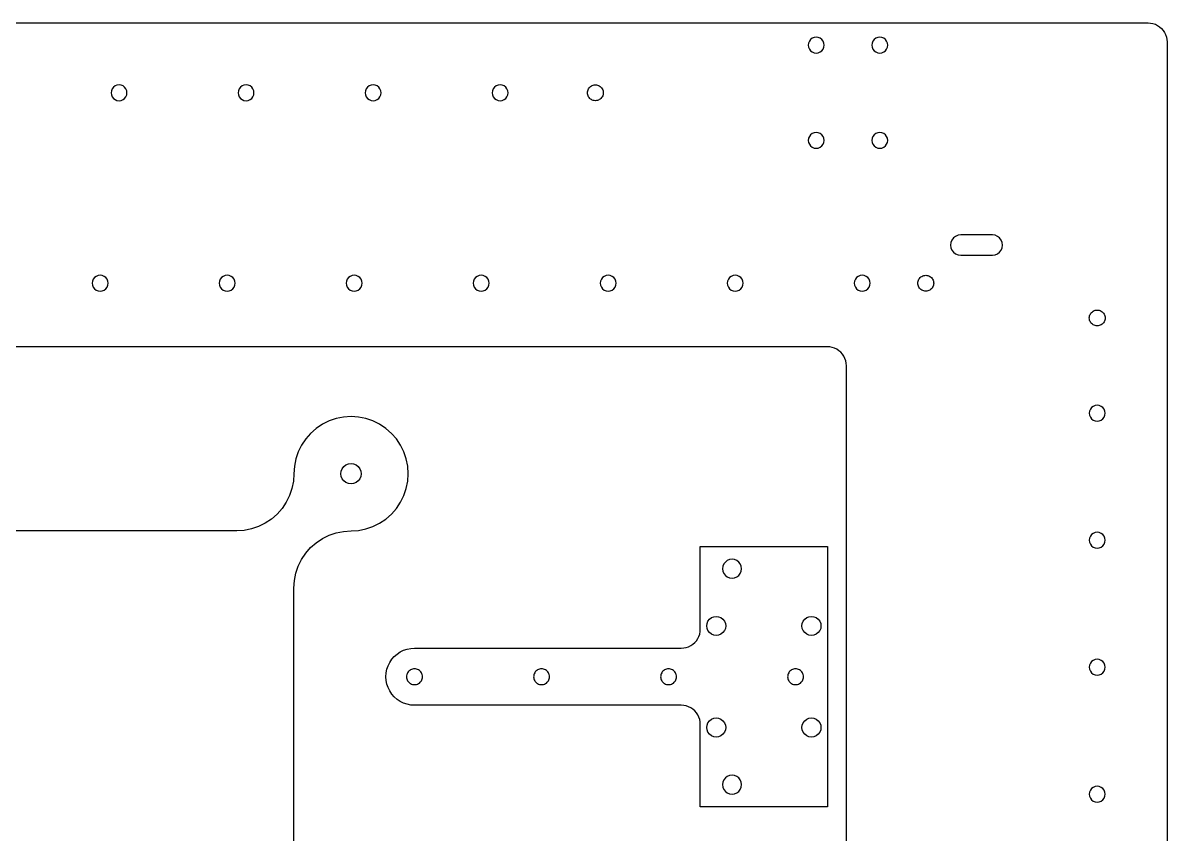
# Model space of a CAD drawing. Extents: x 3 to 841, y 4 to 316.
# Drawn here: x 660.8 to 841, y 188.3 to 316 of the extents above; entities that cross this region are included whole.
import ezdxf

# ---------------------------------------------------------------- set-up
doc = ezdxf.new("R2010")
doc.units = 0
doc.layers.add('Couche_1', color=7, linetype='CONTINUOUS')

msp = doc.modelspace()

# ---------------------------------------------------------------- linework, layer by layer
at = {"layer": 'Couche_1', "color": 1}
for p, q in [((482.99969, 315.999839), (838, 315.999839)), ((838, 315.999839), (838.39158, 315.974139)), ((838.39158, 315.974139), (838.77639, 315.897639)), ((838.77639, 315.897639), (839.14786, 315.771669)), ((839.14786, 315.771669), (839.49995, 315.598169)), ((839.49995, 315.598169), (839.82633, 315.380139)), ((839.82633, 315.380139), (840.12119, 315.121199)), ((785.12489, 313.582359), (784.86599, 313.383789)), ((785.4262, 313.707289), (785.12489, 313.582359)), ((785.7497, 313.749889), (785.4262, 313.707289)), ((786.07358, 313.707289), (785.7497, 313.749889)), ((786.37481, 313.582359), (786.07358, 313.707289)), ((786.63375, 313.383789), (786.37481, 313.582359)), ((795.12479, 313.582359), (794.86581, 313.383789)), ((795.42637, 313.707289), (795.12479, 313.582359)), ((795.74986, 313.749889), (795.42637, 313.707289)), ((796.07336, 313.707289), (795.74986, 313.749889)), ((796.37498, 313.582359), (796.07336, 313.707289)), ((796.63357, 313.383789), (796.37498, 313.582359)), ((840.12119, 315.121199), (840.37978, 314.826299)), ((840.37978, 314.826299), (840.59781, 314.499959)), ((840.59781, 314.499959), (840.77136, 314.148259)), ((840.77136, 314.148259), (840.89767, 313.776399)), ((840.89767, 313.776399), (840.97427, 313.391499)), ((784.54249, 312.823579), (784.49979, 312.500079)), ((784.49979, 312.500079), (784.54249, 312.176589)), ((784.66734, 313.125189), (784.54249, 312.823579)), ((784.54249, 312.176589), (784.66734, 311.874929)), ((784.86599, 313.383789), (784.66734, 313.125189)), ((784.66734, 311.874929), (784.86599, 311.615979)), ((786.83236, 313.125189), (786.63375, 313.383789)), ((786.63375, 311.615979), (786.83236, 311.874929)), ((786.95725, 312.823579), (786.83236, 313.125189)), ((786.83236, 311.874929), (786.95725, 312.176589)), ((786.99995, 312.500079), (786.95725, 312.823579)), ((786.95725, 312.176589), (786.99995, 312.500079)), ((794.54231, 312.823579), (794.50001, 312.500079)), ((794.50001, 312.500079), (794.54231, 312.176589)), ((794.66724, 313.125189), (794.54231, 312.823579)), ((794.54231, 312.176589), (794.66724, 311.874929)), ((794.86581, 313.383789), (794.66724, 313.125189)), ((794.66724, 311.874929), (794.86581, 311.615979)), ((796.83257, 313.125189), (796.63357, 313.383789)), ((796.63357, 311.615979), (796.83257, 311.874929)), ((796.95707, 312.823579), (796.83257, 313.125189)), ((796.83257, 311.874929), (796.95707, 312.176589)), ((796.99977, 312.500079), (796.95707, 312.823579)), ((796.95707, 312.176589), (796.99977, 312.500079)), ((840.97427, 313.391499), (840.99997, 312.999969)), ((840.99997, 312.999969), (840.99997, 7.0002)), ((784.86599, 311.615979), (785.12489, 311.417329)), ((785.12489, 311.417329), (785.4262, 311.292489)), ((785.4262, 311.292489), (785.7497, 311.250189)), ((785.7497, 311.250189), (786.07358, 311.292489)), ((786.07358, 311.292489), (786.37481, 311.417329)), ((786.37481, 311.417329), (786.63375, 311.615979)), ((794.86581, 311.615979), (795.12479, 311.417329)), ((795.12479, 311.417329), (795.42637, 311.292489)), ((795.42637, 311.292489), (795.74986, 311.250189)), ((795.74986, 311.250189), (796.07336, 311.292489)), ((796.07336, 311.292489), (796.37498, 311.417329)), ((796.37498, 311.417329), (796.63357, 311.615979)), ((674.76405, 305.323468), (674.72135, 304.999978)), ((674.72135, 304.999978), (674.76405, 304.676488)), ((674.88892, 305.625128), (674.76405, 305.323468)), ((674.76405, 304.676488), (674.88892, 304.374818)), ((675.08755, 305.883688), (674.88892, 305.625128)), ((675.34647, 306.082689), (675.08755, 305.883688)), ((675.64809, 306.207569), (675.34647, 306.082689)), ((675.97162, 306.249869), (675.64809, 306.207569)), ((676.29507, 306.207569), (675.97162, 306.249869)), ((676.59637, 306.082689), (676.29507, 306.207569)), ((676.85533, 305.883688), (676.59637, 306.082689)), ((677.05394, 305.625128), (676.85533, 305.883688)), ((677.17878, 305.323468), (677.05394, 305.625128)), ((677.05394, 304.374818), (677.17878, 304.676488)), ((677.22148, 304.999978), (677.17878, 305.323468)), ((677.17878, 304.676488), (677.22148, 304.999978)), ((694.76408, 305.323468), (694.72138, 304.999978)), ((694.72138, 304.999978), (694.76408, 304.676488)), ((694.88897, 305.625128), (694.76408, 305.323468)), ((694.76408, 304.676488), (694.88897, 304.374818)), ((695.08758, 305.883688), (694.88897, 305.625128)), ((695.34654, 306.082689), (695.08758, 305.883688)), ((695.64779, 306.207569), (695.34654, 306.082689)), ((695.97165, 306.249869), (695.64779, 306.207569)), ((696.2951, 306.207569), (695.97165, 306.249869)), ((696.5964, 306.082689), (696.2951, 306.207569)), ((696.85536, 305.883688), (696.5964, 306.082689)), ((697.05397, 305.625128), (696.85536, 305.883688)), ((697.17881, 305.323468), (697.05397, 305.625128)), ((697.05397, 304.374818), (697.17881, 304.676488)), ((697.22151, 304.999978), (697.17881, 305.323468)), ((697.17881, 304.676488), (697.22151, 304.999978)), ((714.76409, 305.323468), (714.72139, 304.999978)), ((714.72139, 304.999978), (714.76409, 304.676488)), ((714.88899, 305.625128), (714.76409, 305.323468)), ((714.76409, 304.676488), (714.88899, 304.374818)), ((715.08763, 305.883688), (714.88899, 305.625128)), ((715.34655, 306.082689), (715.08763, 305.883688)), ((715.6478, 306.207569), (715.34655, 306.082689)), ((715.97134, 306.249869), (715.6478, 306.207569)), ((716.29517, 306.207569), (715.97134, 306.249869)), ((716.59643, 306.082689), (716.29517, 306.207569)), ((716.85537, 305.883688), (716.59643, 306.082689)), ((717.05398, 305.625128), (716.85537, 305.883688)), ((717.17886, 305.323468), (717.05398, 305.625128)), ((717.05398, 304.374818), (717.17886, 304.676488)), ((717.22156, 304.999978), (717.17886, 305.323468)), ((717.17886, 304.676488), (717.22156, 304.999978)), ((734.76412, 305.323468), (734.72142, 304.999978)), ((734.72142, 304.999978), (734.76412, 304.676488)), ((734.88904, 305.625128), (734.76412, 305.323468)), ((734.76412, 304.676488), (734.88904, 304.374818)), ((735.08765, 305.883688), (734.88904, 305.625128)), ((735.34657, 306.082689), (735.08765, 305.883688)), ((735.64783, 306.207569), (735.34657, 306.082689)), ((735.97136, 306.249869), (735.64783, 306.207569)), ((736.29482, 306.207569), (735.97136, 306.249869)), ((736.59643, 306.082689), (736.29482, 306.207569)), ((736.8554, 305.883688), (736.59643, 306.082689)), ((737.05401, 305.625128), (736.8554, 305.883688)), ((737.17889, 305.323468), (737.05401, 305.625128)), ((737.05401, 304.374818), (737.17889, 304.676488)), ((737.22159, 304.999978), (737.17889, 305.323468)), ((737.17889, 304.676488), (737.22159, 304.999978)), ((749.72161, 304.999978), (749.73221, 305.162978)), ((749.73221, 304.836638), (749.72161, 304.999978)), ((749.73221, 305.162978), (749.76431, 305.323468)), ((749.76431, 304.676488), (749.73221, 304.836638)), ((749.76431, 305.323468), (749.81651, 305.478368)), ((749.81651, 304.521588), (749.76431, 304.676488)), ((749.81651, 305.478368), (749.88881, 305.625128)), ((749.88881, 304.374818), (749.81651, 304.521588)), ((749.88881, 305.625128), (749.97981, 305.760918)), ((749.97981, 305.760918), (750.08775, 305.883688)), ((750.08775, 305.883688), (750.21048, 305.991648)), ((750.21048, 305.991648), (750.34633, 306.082648)), ((750.34633, 306.082648), (750.49309, 306.154948)), ((750.49309, 306.154948), (750.64797, 306.207548)), ((750.64797, 306.207548), (750.80844, 306.239248)), ((750.80844, 306.239248), (750.97146, 306.249848)), ((750.97146, 306.249848), (751.1348, 306.239248)), ((751.1348, 306.239248), (751.29495, 306.207548)), ((751.29495, 306.207548), (751.44981, 306.154948)), ((751.44981, 306.154948), (751.59657, 306.082648)), ((751.59657, 306.082648), (751.73242, 305.991648)), ((751.73242, 305.991648), (751.85554, 305.883688)), ((751.85554, 305.883688), (751.96311, 305.760918)), ((751.96311, 305.760918), (752.05411, 305.625128)), ((752.05411, 305.625128), (752.12641, 305.478368)), ((752.12641, 304.521588), (752.05411, 304.374818)), ((752.12641, 305.478368), (752.17891, 305.323468)), ((752.17891, 304.676488), (752.12641, 304.521588)), ((752.17891, 305.323468), (752.21071, 305.162978)), ((752.21071, 304.836638), (752.17891, 304.676488)), ((752.21071, 305.162978), (752.22131, 304.999978)), ((752.22131, 304.999978), (752.21071, 304.836638)), ((674.88892, 304.374818), (675.08755, 304.115968)), ((675.08755, 304.115968), (675.34647, 303.917318)), ((675.34647, 303.917318), (675.64809, 303.792428)), ((675.64809, 303.792428), (675.97162, 303.750128)), ((675.97162, 303.750128), (676.29507, 303.792428)), ((676.29507, 303.792428), (676.59637, 303.917318)), ((676.59637, 303.917318), (676.85533, 304.115968)), ((676.85533, 304.115968), (677.05394, 304.374818)), ((694.88897, 304.374818), (695.08758, 304.115968)), ((695.08758, 304.115968), (695.34654, 303.917318)), ((695.34654, 303.917318), (695.64779, 303.792428)), ((695.64779, 303.792428), (695.97165, 303.750128)), ((695.97165, 303.750128), (696.2951, 303.792428)), ((696.2951, 303.792428), (696.5964, 303.917318)), ((696.5964, 303.917318), (696.85536, 304.115968)), ((696.85536, 304.115968), (697.05397, 304.374818)), ((714.88899, 304.374818), (715.08763, 304.115968)), ((715.08763, 304.115968), (715.34655, 303.917318)), ((715.34655, 303.917318), (715.6478, 303.792428)), ((715.6478, 303.792428), (715.97134, 303.750128)), ((715.97134, 303.750128), (716.29517, 303.792428)), ((716.29517, 303.792428), (716.59643, 303.917318)), ((716.59643, 303.917318), (716.85537, 304.115968)), ((716.85537, 304.115968), (717.05398, 304.374818)), ((734.88904, 304.374818), (735.08765, 304.115968)), ((735.08765, 304.115968), (735.34657, 303.917318)), ((735.34657, 303.917318), (735.64783, 303.792428)), ((735.64783, 303.792428), (735.97136, 303.750128)), ((735.97136, 303.750128), (736.29482, 303.792428)), ((736.29482, 303.792428), (736.59643, 303.917318)), ((736.59643, 303.917318), (736.8554, 304.115968)), ((736.8554, 304.115968), (737.05401, 304.374818)), ((749.97981, 304.239088), (749.88881, 304.374818)), ((750.08775, 304.115968), (749.97981, 304.239088)), ((750.21048, 304.008348), (750.08775, 304.115968)), ((750.34633, 303.917348), (750.21048, 304.008348)), ((750.49309, 303.845048), (750.34633, 303.917348)), ((750.64797, 303.792448), (750.49309, 303.845048)), ((750.80844, 303.760748), (750.64797, 303.792448)), ((750.97146, 303.750148), (750.80844, 303.760748)), ((751.1348, 303.760748), (750.97146, 303.750148)), ((751.29495, 303.792448), (751.1348, 303.760748)), ((751.44981, 303.845048), (751.29495, 303.792448)), ((751.59657, 303.917348), (751.44981, 303.845048)), ((751.73242, 304.008348), (751.59657, 303.917348)), ((751.85554, 304.115968), (751.73242, 304.008348)), ((751.96311, 304.239088), (751.85554, 304.115968)), ((752.05411, 304.374818), (751.96311, 304.239088)), ((784.54249, 297.823418), (784.49979, 297.499918)), ((784.49979, 297.499918), (784.54249, 297.176428)), ((784.66734, 298.125028), (784.54249, 297.823418)), ((784.86599, 298.384018), (784.66734, 298.125028)), ((785.12489, 298.582628), (784.86599, 298.384018)), ((785.4262, 298.707508), (785.12489, 298.582628)), ((785.7497, 298.749808), (785.4262, 298.707508)), ((786.07358, 298.707508), (785.7497, 298.749808)), ((786.37481, 298.582628), (786.07358, 298.707508)), ((786.63375, 298.384018), (786.37481, 298.582628)), ((786.83236, 298.125028), (786.63375, 298.384018)), ((786.95725, 297.823418), (786.83236, 298.125028)), ((786.99995, 297.499918), (786.95725, 297.823418)), ((786.95725, 297.176428), (786.99995, 297.499918)), ((794.54231, 297.823418), (794.50001, 297.499918)), ((794.50001, 297.499918), (794.54231, 297.176428)), ((794.66724, 298.125028), (794.54231, 297.823418)), ((794.86581, 298.384018), (794.66724, 298.125028)), ((795.12479, 298.582628), (794.86581, 298.384018)), ((795.42637, 298.707508), (795.12479, 298.582628)), ((795.74986, 298.749808), (795.42637, 298.707508)), ((796.07336, 298.707508), (795.74986, 298.749808)), ((796.37498, 298.582628), (796.07336, 298.707508)), ((796.63357, 298.384018), (796.37498, 298.582628)), ((796.83257, 298.125028), (796.63357, 298.384018)), ((796.95746, 297.823418), (796.83257, 298.125028)), ((796.99976, 297.499918), (796.95746, 297.823418)), ((796.95746, 297.176428), (796.99976, 297.499918)), ((784.54249, 297.176428), (784.66734, 296.875198)), ((784.66734, 296.875198), (784.86599, 296.616208)), ((784.86599, 296.616208), (785.12489, 296.417598)), ((785.12489, 296.417598), (785.4262, 296.292718)), ((785.4262, 296.292718), (785.7497, 296.250118)), ((785.7497, 296.250118), (786.07358, 296.292718)), ((786.07358, 296.292718), (786.37481, 296.417598)), ((786.37481, 296.417598), (786.63375, 296.616208)), ((786.63375, 296.616208), (786.83236, 296.875198)), ((786.83236, 296.875198), (786.95725, 297.176428)), ((794.54231, 297.176428), (794.66724, 296.875198)), ((794.66724, 296.875198), (794.86581, 296.616208)), ((794.86581, 296.616208), (795.12479, 296.417598)), ((795.12479, 296.417598), (795.42637, 296.292718)), ((795.42637, 296.292718), (795.74986, 296.250118)), ((795.74986, 296.250118), (796.07336, 296.292718)), ((796.07336, 296.292718), (796.37498, 296.417598)), ((796.37498, 296.417598), (796.63357, 296.616208)), ((796.63357, 296.616208), (796.83257, 296.875198)), ((796.83257, 296.875198), (796.95746, 297.176428)), ((806.95443, 281.413948), (806.89983, 281.000198)), ((807.11424, 281.799928), (806.95443, 281.413948)), ((807.36862, 282.131518), (807.11424, 281.799928)), ((807.69991, 282.385508), (807.36862, 282.131518)), ((808.0858, 282.545358), (807.69991, 282.385508)), ((808.49999, 282.599958), (808.0858, 282.545358)), ((813.49994, 282.599958), (808.49999, 282.599958)), ((813.91404, 282.545358), (813.49994, 282.599958)), ((814.30002, 282.385508), (813.91404, 282.545358)), ((814.63123, 282.131518), (814.30002, 282.385508)), ((814.8856, 281.799928), (814.63123, 282.131518)), ((815.04546, 281.413948), (814.8856, 281.799928)), ((815.09976, 281.000198), (815.04546, 281.413948)), ((806.89983, 281.000198), (806.95443, 280.585968)), ((806.95443, 280.585968), (807.11424, 280.200068)), ((807.11424, 280.200068), (807.36862, 279.868778)), ((807.36862, 279.868778), (807.69991, 279.614448)), ((807.69991, 279.614448), (808.0858, 279.454678)), ((808.0858, 279.454678), (808.49999, 279.399978)), ((808.49999, 279.399978), (813.49994, 279.399978)), ((813.49994, 279.399978), (813.91404, 279.454678)), ((813.91404, 279.454678), (814.30002, 279.614448)), ((814.30002, 279.614448), (814.63123, 279.868778)), ((814.63123, 279.868778), (814.8856, 280.200068)), ((814.8856, 280.200068), (815.04546, 280.585968)), ((815.04546, 280.585968), (815.09976, 281.000198)), ((672.114, 275.883838), (671.91541, 275.624898)), ((672.37292, 276.082448), (672.114, 275.883838)), ((672.67417, 276.207338), (672.37292, 276.082448)), ((672.99771, 276.250038), (672.67417, 276.207338)), ((673.32155, 276.207338), (672.99771, 276.250038)), ((673.6228, 276.082448), (673.32155, 276.207338)), ((673.88176, 275.883838), (673.6228, 276.082448)), ((674.08035, 275.624898), (673.88176, 275.883838)), ((692.11403, 275.883838), (691.91542, 275.624898)), ((692.37295, 276.082448), (692.11403, 275.883838)), ((692.6742, 276.207338), (692.37295, 276.082448)), ((692.99774, 276.250038), (692.6742, 276.207338)), ((693.32119, 276.207338), (692.99774, 276.250038)), ((693.62281, 276.082448), (693.32119, 276.207338)), ((693.88177, 275.883838), (693.62281, 276.082448)), ((694.08038, 275.624898), (693.88177, 275.883838)), ((712.11406, 275.883838), (711.91545, 275.624898)), ((712.373, 276.082448), (712.11406, 275.883838)), ((712.67425, 276.207338), (712.373, 276.082448)), ((712.99774, 276.250038), (712.67425, 276.207338)), ((713.32124, 276.207338), (712.99774, 276.250038)), ((713.62284, 276.082448), (713.32124, 276.207338)), ((713.8818, 275.883838), (713.62284, 276.082448)), ((714.08043, 275.624898), (713.8818, 275.883838)), ((732.11406, 275.883838), (731.91545, 275.624898)), ((732.37303, 276.082448), (732.11406, 275.883838)), ((732.67428, 276.207338), (732.37303, 276.082448)), ((732.99777, 276.250038), (732.67428, 276.207338)), ((733.32127, 276.207338), (732.99777, 276.250038)), ((733.62293, 276.082448), (733.32127, 276.207338)), ((733.88181, 275.883838), (733.62293, 276.082448)), ((734.08046, 275.624898), (733.88181, 275.883838)), ((752.11409, 275.883838), (751.91548, 275.624898)), ((752.37271, 276.082448), (752.11409, 275.883838)), ((752.67431, 276.207338), (752.37271, 276.082448)), ((752.9978, 276.250038), (752.67431, 276.207338)), ((753.3213, 276.207338), (752.9978, 276.250038)), ((753.62296, 276.082448), (753.3213, 276.207338)), ((753.88188, 275.883838), (753.62296, 276.082448)), ((754.08051, 275.624898), (753.88188, 275.883838)), ((772.1141, 275.883838), (771.91516, 275.624898)), ((772.37274, 276.082448), (772.1141, 275.883838)), ((772.67431, 276.207338), (772.37274, 276.082448)), ((772.99781, 276.250038), (772.67431, 276.207338)), ((773.3213, 276.207338), (772.99781, 276.250038)), ((773.62296, 276.082448), (773.3213, 276.207338)), ((773.88188, 275.883838), (773.62296, 276.082448)), ((774.08049, 275.624898), (773.88188, 275.883838)), ((792.11378, 275.883838), (791.91517, 275.624898)), ((792.37277, 276.082448), (792.11378, 275.883838)), ((792.67438, 276.207338), (792.37277, 276.082448)), ((792.99788, 276.250038), (792.67438, 276.207338)), ((793.32137, 276.207338), (792.99788, 276.250038)), ((793.62295, 276.082448), (793.32137, 276.207338)), ((793.88159, 275.883838), (793.62295, 276.082448)), ((794.0805, 275.624898), (793.88159, 275.883838)), ((801.91537, 275.624898), (802.00607, 275.761068)), ((802.00607, 275.761068), (802.11399, 275.883838)), ((802.11399, 275.883838), (802.23681, 275.991798)), ((802.23681, 275.991798), (802.37297, 276.082398)), ((802.37297, 276.082398), (802.5193, 276.154798)), ((802.5193, 276.154798), (802.6742, 276.207298)), ((802.6742, 276.207298), (802.8347, 276.239398)), ((802.8347, 276.239398), (802.9977, 276.249998)), ((802.9977, 276.249998), (803.16104, 276.239398)), ((803.16104, 276.239398), (803.32119, 276.207298)), ((803.32119, 276.207298), (803.47609, 276.154798)), ((803.47609, 276.154798), (803.62285, 276.082398)), ((803.62285, 276.082398), (803.75863, 275.991798)), ((803.75863, 275.991798), (803.88175, 275.883838)), ((803.88175, 275.883838), (803.98976, 275.761068)), ((803.98976, 275.761068), (804.08046, 275.624898)), ((671.79046, 275.323628), (671.74776, 275.000128)), ((671.74776, 275.000128), (671.79046, 274.676638)), ((671.91541, 275.624898), (671.79046, 275.323628)), ((671.79046, 274.676638), (671.91541, 274.375018)), ((671.91541, 274.375018), (672.114, 274.116028)), ((672.114, 274.116028), (672.37292, 273.917468)), ((672.37292, 273.917468), (672.67417, 273.792538)), ((673.32155, 273.792538), (673.6228, 273.917468)), ((673.6228, 273.917468), (673.88176, 274.116028)), ((673.88176, 274.116028), (674.08035, 274.375018)), ((674.20526, 275.323628), (674.08035, 275.624898)), ((674.08035, 274.375018), (674.20526, 274.676638)), ((674.24796, 275.000128), (674.20526, 275.323628)), ((674.20526, 274.676638), (674.24796, 275.000128)), ((691.79049, 275.323628), (691.74779, 275.000128)), ((691.74779, 275.000128), (691.79049, 274.676638)), ((691.91542, 275.624898), (691.79049, 275.323628)), ((691.79049, 274.676638), (691.91542, 274.375018)), ((691.91542, 274.375018), (692.11403, 274.116028)), ((692.11403, 274.116028), (692.37295, 273.917468)), ((692.37295, 273.917468), (692.6742, 273.792538)), ((693.32119, 273.792538), (693.62281, 273.917468)), ((693.62281, 273.917468), (693.88177, 274.116028)), ((693.88177, 274.116028), (694.08038, 274.375018)), ((694.20526, 275.323628), (694.08038, 275.624898)), ((694.08038, 274.375018), (694.20526, 274.676638)), ((694.24796, 275.000128), (694.20526, 275.323628)), ((694.20526, 274.676638), (694.24796, 275.000128)), ((711.79056, 275.323628), (711.74786, 275.000128)), ((711.74786, 275.000128), (711.79056, 274.676638)), ((711.91545, 275.624898), (711.79056, 275.323628)), ((711.79056, 274.676638), (711.91545, 274.375018)), ((711.91545, 274.375018), (712.11406, 274.116028)), ((712.11406, 274.116028), (712.373, 273.917468)), ((712.373, 273.917468), (712.67425, 273.792538)), ((713.32124, 273.792538), (713.62284, 273.917468)), ((713.62284, 273.917468), (713.8818, 274.116028)), ((713.8818, 274.116028), (714.08043, 274.375018)), ((714.20529, 275.323628), (714.08043, 275.624898)), ((714.08043, 274.375018), (714.20529, 274.676638)), ((714.24799, 275.000128), (714.20529, 275.323628)), ((714.20529, 274.676638), (714.24799, 275.000128)), ((731.79057, 275.323628), (731.74787, 275.000128)), ((731.74787, 275.000128), (731.79057, 274.676638)), ((731.91545, 275.624898), (731.79057, 275.323628)), ((731.79057, 274.676638), (731.91545, 274.375018)), ((731.91545, 274.375018), (732.11406, 274.116028)), ((732.11406, 274.116028), (732.37303, 273.917468)), ((732.37303, 273.917468), (732.67428, 273.792538)), ((733.32127, 273.792538), (733.62293, 273.917468)), ((733.62293, 273.917468), (733.88181, 274.116028)), ((733.88181, 274.116028), (734.08046, 274.375018)), ((734.20534, 275.323628), (734.08046, 275.624898)), ((734.08046, 274.375018), (734.20534, 274.676638)), ((734.24804, 275.000128), (734.20534, 275.323628)), ((734.20534, 274.676638), (734.24804, 275.000128)), ((751.7906, 275.323628), (751.7479, 275.000128)), ((751.7479, 275.000128), (751.7906, 274.676638)), ((751.91548, 275.624898), (751.7906, 275.323628)), ((751.7906, 274.676638), (751.91548, 274.375018)), ((751.91548, 274.375018), (752.11409, 274.116028)), ((752.11409, 274.116028), (752.37271, 273.917468)), ((752.37271, 273.917468), (752.67431, 273.792538)), ((753.3213, 273.792538), (753.62296, 273.917468)), ((753.62296, 273.917468), (753.88188, 274.116028)), ((753.88188, 274.116028), (754.08051, 274.375018)), ((754.20537, 275.323628), (754.08051, 275.624898)), ((754.08051, 274.375018), (754.20537, 274.676638)), ((754.24767, 275.000128), (754.20537, 275.323628)), ((754.20537, 274.676638), (754.24767, 275.000128)), ((771.79028, 275.323628), (771.74798, 275.000128)), ((771.74798, 275.000128), (771.79028, 274.676638)), ((771.91516, 275.624898), (771.79028, 275.323628)), ((771.79028, 274.676638), (771.91516, 274.375018)), ((771.91516, 274.375018), (772.1141, 274.116028)), ((772.1141, 274.116028), (772.37274, 273.917468)), ((772.37274, 273.917468), (772.67431, 273.792538)), ((773.3213, 273.792538), (773.62296, 273.917468)), ((773.62296, 273.917468), (773.88188, 274.116028)), ((773.88188, 274.116028), (774.08049, 274.375018)), ((774.20538, 275.323628), (774.08049, 275.624898)), ((774.08049, 274.375018), (774.20538, 274.676638)), ((774.24768, 275.000128), (774.20538, 275.323628)), ((774.20538, 274.676638), (774.24768, 275.000128)), ((791.79029, 275.323628), (791.74799, 275.000128)), ((791.74799, 275.000128), (791.79029, 274.676638)), ((791.91517, 275.624898), (791.79029, 275.323628)), ((791.79029, 274.676638), (791.91517, 274.375018)), ((791.91517, 274.375018), (792.11378, 274.116028)), ((792.11378, 274.116028), (792.37277, 273.917468)), ((792.37277, 273.917468), (792.67438, 273.792538)), ((793.32137, 273.792538), (793.62295, 273.917468)), ((793.62295, 273.917468), (793.88159, 274.116028)), ((793.88159, 274.116028), (794.0805, 274.375018)), ((794.20538, 275.323628), (794.0805, 275.624898)), ((794.0805, 274.375018), (794.20538, 274.676638)), ((794.24778, 275.000128), (794.20538, 275.323628)), ((794.20538, 274.676638), (794.24778, 275.000128)), ((801.74777, 275.000128), (801.75837, 275.163078)), ((801.75837, 274.836788), (801.74777, 275.000128)), ((801.75837, 275.163078), (801.79047, 275.323628)), ((801.79047, 274.676638), (801.75837, 274.836788)), ((801.79047, 275.323628), (801.84307, 275.478478)), ((801.84307, 274.521778), (801.79047, 274.676638)), ((801.84307, 275.478478), (801.91537, 275.624898)), ((801.91537, 274.375018), (801.84307, 274.521778)), ((802.00607, 274.239148), (801.91537, 274.375018)), ((802.11399, 274.116028), (802.00607, 274.239148)), ((802.23681, 274.008458), (802.11399, 274.116028)), ((802.37297, 273.917458), (802.23681, 274.008458)), ((802.5193, 273.845158), (802.37297, 273.917458)), ((803.62285, 273.917458), (803.47609, 273.845158)), ((803.75863, 274.008458), (803.62285, 273.917458)), ((803.88175, 274.116028), (803.75863, 274.008458)), ((803.98976, 274.239148), (803.88175, 274.116028)), ((804.08046, 274.375018), (803.98976, 274.239148)), ((804.08046, 275.624898), (804.15276, 275.478478)), ((804.15276, 274.521778), (804.08046, 274.375018)), ((804.15276, 275.478478), (804.20526, 275.323628)), ((804.20526, 274.676638), (804.15276, 274.521778)), ((804.20526, 275.323628), (804.23696, 275.163078)), ((804.23696, 274.836788), (804.20526, 274.676638)), ((804.23696, 275.163078), (804.24796, 275.000128)), ((804.24796, 275.000128), (804.23696, 274.836788)), ((672.67417, 273.792538), (672.99771, 273.749938)), ((672.99771, 273.749938), (673.32155, 273.792538)), ((692.6742, 273.792538), (692.99774, 273.749938)), ((692.99774, 273.749938), (693.32119, 273.792538)), ((712.67425, 273.792538), (712.99774, 273.749938)), ((712.99774, 273.749938), (713.32124, 273.792538)), ((732.67428, 273.792538), (732.99777, 273.749938)), ((732.99777, 273.749938), (733.32127, 273.792538)), ((752.67431, 273.792538), (752.9978, 273.749938)), ((752.9978, 273.749938), (753.3213, 273.792538)), ((772.67431, 273.792538), (772.99781, 273.749938)), ((772.99781, 273.749938), (773.3213, 273.792538)), ((792.67438, 273.792538), (792.99788, 273.749938)), ((792.99788, 273.749938), (793.32137, 273.792538)), ((802.6742, 273.792558), (802.5193, 273.845158)), ((802.8347, 273.760858), (802.6742, 273.792558)), ((802.9977, 273.749958), (802.8347, 273.760858)), ((803.16104, 273.760858), (802.9977, 273.749958)), ((803.32119, 273.792558), (803.16104, 273.760858)), ((803.47609, 273.845158), (803.32119, 273.792558)), ((828.91734, 270.153308), (829.00804, 270.289478)), ((829.00804, 270.289478), (829.11596, 270.412258)), ((829.11596, 270.412258), (829.23873, 270.520218)), ((829.23873, 270.520218), (829.37494, 270.610818)), ((829.37494, 270.610818), (829.52127, 270.683218)), ((829.52127, 270.683218), (829.67613, 270.735718)), ((829.67613, 270.735718), (829.83667, 270.767818)), ((829.83667, 270.767818), (829.99967, 270.778418)), ((829.99967, 270.778418), (830.16297, 270.767818)), ((830.16297, 270.767818), (830.32316, 270.735718)), ((830.32316, 270.735718), (830.47806, 270.683218)), ((830.47806, 270.683218), (830.62482, 270.610818)), ((830.62482, 270.610818), (830.7606, 270.520218)), ((830.7606, 270.520218), (830.88372, 270.412258)), ((830.88372, 270.412258), (830.99168, 270.289478)), ((830.99168, 270.289478), (831.08238, 270.153308)), ((828.74974, 269.528497), (828.76034, 269.691497)), ((828.76034, 269.365157), (828.74974, 269.528497)), ((828.76034, 269.691497), (828.79244, 269.851997)), ((828.79244, 269.204707), (828.76034, 269.365157)), ((828.79244, 269.851997), (828.84504, 270.006898)), ((828.84504, 269.050187), (828.79244, 269.204707)), ((828.84504, 270.006898), (828.91734, 270.153308)), ((828.91734, 268.903427), (828.84504, 269.050187)), ((829.00804, 268.767567), (828.91734, 268.903427)), ((829.11596, 268.644487), (829.00804, 268.767567)), ((829.23873, 268.536527), (829.11596, 268.644487)), ((829.37494, 268.445927), (829.23873, 268.536527)), ((830.7606, 268.536527), (830.62482, 268.445927)), ((830.88372, 268.644487), (830.7606, 268.536527)), ((830.99168, 268.767567), (830.88372, 268.644487)), ((831.08238, 268.903427), (830.99168, 268.767567)), ((831.08238, 270.153308), (831.15468, 270.006898)), ((831.15468, 269.050187), (831.08238, 268.903427)), ((831.15468, 270.006898), (831.20718, 269.851997)), ((831.20718, 269.204707), (831.15468, 269.050187)), ((831.20718, 269.851997), (831.23888, 269.691497)), ((831.23888, 269.365157), (831.20718, 269.204707)), ((831.23888, 269.691497), (831.24988, 269.528497)), ((831.24988, 269.528497), (831.23888, 269.365157)), ((829.52127, 268.373627), (829.37494, 268.445927)), ((829.67613, 268.321027), (829.52127, 268.373627)), ((829.83667, 268.289227), (829.67613, 268.321027)), ((829.99967, 268.278327), (829.83667, 268.289227)), ((830.16297, 268.289227), (829.99967, 268.278327)), ((830.32316, 268.321027), (830.16297, 268.289227)), ((830.47806, 268.373627), (830.32316, 268.321027)), ((830.62482, 268.445927), (830.47806, 268.373627)), ((787.49985, 265.000047), (546.4997, 265.000047)), ((787.89143, 264.974247), (787.49985, 265.000047)), ((788.27629, 264.897647), (787.89143, 264.974247)), ((788.6478, 264.771687), (788.27629, 264.897647)), ((788.9998, 264.598137), (788.6478, 264.771687)), ((789.32614, 264.380107), (788.9998, 264.598137)), ((789.62104, 264.121167), (789.32614, 264.380107)), ((789.88002, 263.826217), (789.62104, 264.121167)), ((790.09806, 263.499887), (789.88002, 263.826217)), ((790.2716, 263.148227), (790.09806, 263.499887)), ((790.39756, 262.776327), (790.2716, 263.148227)), ((790.47416, 262.391507), (790.39756, 262.776327)), ((790.49986, 261.999927), (790.47416, 262.391507)), ((790.49986, 58.00014), (790.49986, 261.999927)), ((828.79246, 254.85196), (828.74976, 254.52843)), ((828.74976, 254.52843), (828.79246, 254.20493)), ((828.91735, 255.15358), (828.79246, 254.85196)), ((828.79246, 254.20493), (828.91735, 253.90331)), ((829.11596, 255.41214), (828.91735, 255.15358)), ((829.37494, 255.6107), (829.11596, 255.41214)), ((829.67613, 255.73563), (829.37494, 255.6107)), ((829.99967, 255.77833), (829.67613, 255.73563)), ((830.32316, 255.73563), (829.99967, 255.77833)), ((830.62482, 255.6107), (830.32316, 255.73563)), ((830.88372, 255.41214), (830.62482, 255.6107)), ((831.08238, 255.15358), (830.88372, 255.41214)), ((831.20722, 254.85196), (831.08238, 255.15358)), ((831.08238, 253.90331), (831.20722, 254.20493)), ((831.24992, 254.52843), (831.20722, 254.85196)), ((831.20722, 254.20493), (831.24992, 254.52843)), ((707.99991, 252.79428), (707.02095, 252.14018)), ((709.05577, 253.31496), (707.99991, 252.79428)), ((710.17056, 253.69349), (709.05577, 253.31496)), ((711.32519, 253.92311), (710.17056, 253.69349)), ((712.49994, 254.00011), (711.32519, 253.92311)), ((713.67472, 253.92311), (712.49994, 254.00011)), ((714.82934, 253.69349), (713.67472, 253.92311)), ((715.94411, 253.31496), (714.82934, 253.69349)), ((716.99997, 252.79428), (715.94411, 253.31496)), ((717.97859, 252.14018), (716.99997, 252.79428)), ((828.91735, 253.90331), (829.11596, 253.64437)), ((829.11596, 253.64437), (829.37494, 253.44572)), ((829.37494, 253.44572), (829.67613, 253.32088)), ((829.67613, 253.32088), (829.99967, 253.27858)), ((829.99967, 253.27858), (830.32316, 253.32088)), ((830.32316, 253.32088), (830.62482, 253.44572)), ((830.62482, 253.44572), (830.88372, 253.64437)), ((830.88372, 253.64437), (831.08238, 253.90331)), ((705.3597, 250.47896), (704.70569, 249.50004)), ((706.13584, 251.36405), (705.3597, 250.47896)), ((707.02095, 252.14018), (706.13584, 251.36405)), ((718.8637, 251.36405), (717.97859, 252.14018)), ((719.64018, 250.47896), (718.8637, 251.36405)), ((720.29419, 249.50004), (719.64018, 250.47896)), ((704.70569, 249.50004), (704.18494, 248.44416)), ((720.81459, 248.44416), (720.29419, 249.50004)), ((703.80644, 247.32932), (703.57678, 246.1747)), ((704.18494, 248.44416), (703.80644, 247.32932)), ((721.1931, 247.32932), (720.81459, 248.44416)), ((721.42276, 246.1747), (721.1931, 247.32932)), ((703.57678, 246.1747), (703.49988, 245.00001)), ((710.89976, 244.99994), (710.95446, 245.41404)), ((710.95446, 245.41404), (711.11425, 245.80002)), ((711.11425, 245.80002), (711.36862, 246.13122)), ((711.36862, 246.13122), (711.69989, 246.3856)), ((711.69989, 246.3856), (712.08581, 246.54545)), ((712.08581, 246.54545), (712.49997, 246.60005)), ((712.49997, 246.60005), (712.91416, 246.54545)), ((712.91416, 246.54545), (713.29971, 246.3856)), ((713.29971, 246.3856), (713.63134, 246.13122)), ((713.63134, 246.13122), (713.88535, 245.80002)), ((713.88535, 245.80002), (714.04551, 245.41404)), ((714.04551, 245.41404), (714.09981, 244.99994)), ((721.49966, 245.00001), (721.42276, 246.1747)), ((703.42298, 243.82523), (703.19337, 242.67061)), ((703.49988, 245.00001), (703.42298, 243.82523)), ((710.95446, 244.58575), (710.89976, 244.99994)), ((711.11425, 244.20016), (710.95446, 244.58575)), ((711.36862, 243.86857), (711.11425, 244.20016)), ((711.69989, 243.61454), (711.36862, 243.86857)), ((712.08581, 243.45434), (711.69989, 243.61454)), ((712.49997, 243.40004), (712.08581, 243.45434)), ((712.91416, 243.45434), (712.49997, 243.40004)), ((713.29971, 243.61454), (712.91416, 243.45434)), ((713.63134, 243.86857), (713.29971, 243.61454)), ((713.88535, 244.20016), (713.63134, 243.86857)), ((714.04551, 244.58575), (713.88535, 244.20016)), ((714.09981, 244.99994), (714.04551, 244.58575)), ((721.1931, 242.67061), (721.42276, 243.82523)), ((721.42276, 243.82523), (721.49966, 245.00001)), ((702.81486, 241.55582), (702.29411, 240.49994)), ((703.19337, 242.67061), (702.81486, 241.55582)), ((720.29419, 240.49994), (720.81459, 241.55582)), ((720.81459, 241.55582), (721.1931, 242.67061)), ((702.29411, 240.49994), (701.64006, 239.52136)), ((719.64018, 239.52136), (720.29419, 240.49994)), ((699.97886, 237.85975), (698.99989, 237.20569)), ((700.86397, 238.63619), (699.97886, 237.85975)), ((701.64006, 239.52136), (700.86397, 238.63619)), ((716.99997, 237.20569), (717.97859, 237.85975)), ((717.97859, 237.85975), (718.8637, 238.63619)), ((718.8637, 238.63619), (719.64018, 239.52136)), ((695.67458, 236.07713), (694.49982, 236.00023)), ((696.82922, 236.30678), (695.67458, 236.07713)), ((697.94403, 236.68497), (696.82922, 236.30678)), ((698.99989, 237.20569), (697.94403, 236.68497)), ((712.49994, 236.00023), (713.67472, 236.07713)), ((713.67472, 236.07713), (714.82934, 236.30678)), ((714.82934, 236.30678), (715.94411, 236.68497)), ((715.94411, 236.68497), (716.99997, 237.20569)), ((694.49982, 236.00023), (552.49977, 236.00023)), ((707.02095, 234.14031), (707.99991, 234.7944)), ((707.99991, 234.7944), (709.05577, 235.31513)), ((709.05577, 235.31513), (710.17056, 235.69327)), ((710.17056, 235.69327), (711.32519, 235.92293)), ((711.32519, 235.92293), (712.49994, 236.00023)), ((828.79246, 234.85189), (828.74976, 234.5284)), ((828.74976, 234.5284), (828.79246, 234.2049)), ((828.91735, 235.15355), (828.79246, 234.85189)), ((829.11596, 235.41211), (828.91735, 235.15355)), ((829.37494, 235.61106), (829.11596, 235.41211)), ((829.67613, 235.73595), (829.37494, 235.61106)), ((829.99967, 235.77835), (829.67613, 235.73595)), ((830.32316, 235.73595), (829.99967, 235.77835)), ((830.62482, 235.61106), (830.32316, 235.73595)), ((830.88372, 235.41211), (830.62482, 235.61106)), ((831.08238, 235.15355), (830.88372, 235.41211)), ((831.20722, 234.85189), (831.08238, 235.15355)), ((831.24992, 234.5284), (831.20722, 234.85189)), ((831.20722, 234.2049), (831.24992, 234.5284)), ((704.70569, 231.50016), (705.3597, 232.47878)), ((705.3597, 232.47878), (706.13584, 233.36391)), ((706.13584, 233.36391), (707.02095, 234.14031)), ((767.49979, 220.54017), (767.49979, 233.54041)), ((767.49979, 233.54041), (787.49984, 233.54041)), ((787.49984, 233.54041), (787.49984, 192.54024)), ((828.79246, 234.2049), (828.91735, 233.90329)), ((828.91735, 233.90329), (829.11596, 233.6443)), ((829.11596, 233.6443), (829.37494, 233.44569)), ((829.37494, 233.44569), (829.67613, 233.32081)), ((829.67613, 233.32081), (829.99967, 233.27851)), ((829.99967, 233.27851), (830.32316, 233.32081)), ((830.32316, 233.32081), (830.62482, 233.44569)), ((830.62482, 233.44569), (830.88372, 233.6443)), ((830.88372, 233.6443), (831.08238, 233.90329)), ((831.08238, 233.90329), (831.20722, 234.2049)), ((704.18494, 230.44428), (704.70569, 231.50016)), ((771.20081, 230.79002), (771.05086, 230.42846)), ((771.43925, 231.10081), (771.20081, 230.79002)), ((771.74972, 231.33925), (771.43925, 231.10081)), ((772.11167, 231.4889), (771.74972, 231.33925)), ((772.4997, 231.5401), (772.11167, 231.4889)), ((772.88813, 231.4889), (772.4997, 231.5401)), ((773.24976, 231.33925), (772.88813, 231.4889)), ((773.56051, 231.10081), (773.24976, 231.33925)), ((773.79902, 230.79002), (773.56051, 231.10081)), ((773.94857, 230.42846), (773.79902, 230.79002)), ((703.57678, 228.17482), (703.80644, 229.32953)), ((703.80644, 229.32953), (704.18494, 230.44428)), ((771.05086, 230.42846), (770.99976, 230.03998)), ((770.99976, 230.03998), (771.05086, 229.65197)), ((771.05086, 229.65197), (771.20081, 229.29002)), ((771.20081, 229.29002), (771.43925, 228.97953)), ((771.43925, 228.97953), (771.74972, 228.74105)), ((773.24976, 228.74105), (773.56051, 228.97953)), ((773.56051, 228.97953), (773.79902, 229.29002)), ((773.79902, 229.29002), (773.94857, 229.65197)), ((773.99967, 230.03998), (773.94857, 230.42846)), ((773.94857, 229.65197), (773.99967, 230.03998)), ((703.49988, 227.00013), (703.57678, 228.17482)), ((771.74972, 228.74105), (772.11167, 228.59114)), ((772.11167, 228.59114), (772.4997, 228.54004)), ((772.4997, 228.54004), (772.88813, 228.59114)), ((772.88813, 228.59114), (773.24976, 228.74105)), ((703.49988, 92.99992), (703.49988, 227.00013)), ((768.55108, 221.42836), (768.70066, 221.79031)), ((768.70066, 221.79031), (768.93911, 222.10076)), ((768.93911, 222.10076), (769.24995, 222.3392)), ((769.24995, 222.3392), (769.61153, 222.48915)), ((769.61153, 222.48915), (769.99991, 222.54035)), ((769.99991, 222.54035), (770.38801, 222.48915)), ((770.38801, 222.48915), (770.74994, 222.3392)), ((770.74994, 222.3392), (771.06036, 222.10076)), ((771.06036, 222.10076), (771.29887, 221.79031)), ((771.29887, 221.79031), (771.44882, 221.42836)), ((783.55083, 221.42836), (783.70074, 221.79031)), ((783.70074, 221.79031), (783.93927, 222.10076)), ((783.93927, 222.10076), (784.24967, 222.3392)), ((784.24967, 222.3392), (784.61162, 222.48915)), ((784.61162, 222.48915), (784.99971, 222.54035)), ((784.99971, 222.54035), (785.38814, 222.48915)), ((785.38814, 222.48915), (785.74971, 222.3392)), ((785.74971, 222.3392), (786.0605, 222.10076)), ((786.0605, 222.10076), (786.29894, 221.79031)), ((786.29894, 221.79031), (786.44889, 221.42836)), ((767.39749, 219.76369), (767.47409, 220.14864)), ((767.47409, 220.14864), (767.49979, 220.54017)), ((768.49988, 221.04027), (768.55108, 221.42836)), ((768.55108, 220.65192), (768.49988, 221.04027)), ((768.70066, 220.29031), (768.55108, 220.65192)), ((768.93911, 219.97952), (768.70066, 220.29031)), ((769.24995, 219.74099), (768.93911, 219.97952)), ((771.06036, 219.97952), (770.74994, 219.74099)), ((771.29887, 220.29031), (771.06036, 219.97952)), ((771.44882, 220.65192), (771.29887, 220.29031)), ((771.44882, 221.42836), (771.49992, 221.04027)), ((771.49992, 221.04027), (771.44882, 220.65192)), ((783.50003, 221.04027), (783.55083, 221.42836)), ((783.55083, 220.65192), (783.50003, 221.04027)), ((783.70074, 220.29031), (783.55083, 220.65192)), ((783.93927, 219.97952), (783.70074, 220.29031)), ((784.24967, 219.74099), (783.93927, 219.97952)), ((786.0605, 219.97952), (785.74971, 219.74099)), ((786.29894, 220.29031), (786.0605, 219.97952)), ((786.44889, 220.65192), (786.29894, 220.29031)), ((786.44889, 221.42836), (786.49969, 221.04027)), ((786.49969, 221.04027), (786.44889, 220.65192)), ((765.99979, 217.94235), (766.32611, 218.16038)), ((766.32611, 218.16038), (766.62103, 218.41894)), ((766.62103, 218.41894), (766.88, 218.71384)), ((766.88, 218.71384), (767.09798, 219.04018)), ((767.09798, 219.04018), (767.27153, 219.39226)), ((767.27153, 219.39226), (767.39749, 219.76369)), ((769.61153, 219.59105), (769.24995, 219.74099)), ((769.99991, 219.54035), (769.61153, 219.59105)), ((770.38801, 219.59105), (769.99991, 219.54035)), ((770.74994, 219.74099), (770.38801, 219.59105)), ((784.61162, 219.59105), (784.24967, 219.74099)), ((784.99971, 219.54035), (784.61162, 219.59105)), ((785.38814, 219.59105), (784.99971, 219.54035)), ((785.74971, 219.74099), (785.38814, 219.59105)), ((718.92971, 215.77966), (719.31776, 216.22206)), ((719.31776, 216.22209), (719.76052, 216.61013)), ((719.76052, 216.61013), (720.24983, 216.93712)), ((720.24983, 216.93712), (720.77792, 217.19748)), ((720.77792, 217.19748), (721.33527, 217.38696)), ((721.33527, 217.38696), (721.91248, 217.5016)), ((721.91248, 217.5016), (722.49982, 217.5401)), ((722.49982, 217.5401), (764.49978, 217.5401)), ((764.49978, 217.5401), (764.89136, 217.5659)), ((764.89136, 217.5659), (765.27624, 217.6425)), ((765.27624, 217.6425), (765.64807, 217.76876)), ((765.64807, 217.76876), (765.99979, 217.94235)), ((718.15324, 214.20487), (718.34235, 214.76224)), ((718.34235, 214.76224), (718.60271, 215.28999)), ((718.60271, 215.28999), (718.92971, 215.77966)), ((828.79246, 214.85187), (828.74976, 214.52837)), ((828.74976, 214.52837), (828.79246, 214.20488)), ((828.91735, 215.15348), (828.79246, 214.85187)), ((829.11596, 215.41243), (828.91735, 215.15348)), ((829.37494, 215.61108), (829.11596, 215.41243)), ((829.67613, 215.73596), (829.37494, 215.61108)), ((829.99967, 215.77826), (829.67613, 215.73596)), ((830.32316, 215.73596), (829.99967, 215.77826)), ((830.62482, 215.61108), (830.32316, 215.73596)), ((830.88372, 215.41243), (830.62482, 215.61108)), ((831.08238, 215.15348), (830.88372, 215.41243)), ((831.20722, 214.85187), (831.08238, 215.15348)), ((831.24992, 214.52837), (831.20722, 214.85187)), ((831.20722, 214.20488), (831.24992, 214.52837)), ((717.99974, 213.04), (718.03824, 213.62738)), ((718.03824, 212.45256), (717.99974, 213.04)), ((718.03824, 213.62738), (718.15324, 214.20487)), ((721.26046, 213.20337), (721.24986, 213.04003)), ((721.24986, 213.04003), (721.26046, 212.87703)), ((721.29256, 213.36352), (721.26046, 213.20337)), ((721.26046, 212.87703), (721.29256, 212.71653)), ((721.34516, 213.51838), (721.29256, 213.36352)), ((721.29256, 212.71653), (721.34516, 212.56163)), ((721.41746, 213.66514), (721.34516, 213.51838)), ((721.50816, 213.80096), (721.41746, 213.66514)), ((721.6161, 213.92408), (721.50816, 213.80096)), ((721.73888, 214.03165), (721.6161, 213.92408)), ((721.8747, 214.12265), (721.73888, 214.03165)), ((722.02146, 214.19495), (721.8747, 214.12265)), ((722.17632, 214.24755), (722.02146, 214.19495)), ((722.33684, 214.27925), (722.17632, 214.24755)), ((722.49981, 214.29015), (722.33684, 214.27925)), ((722.66315, 214.27925), (722.49981, 214.29015)), ((722.82331, 214.24755), (722.66315, 214.27925)), ((722.97816, 214.19495), (722.82331, 214.24755)), ((723.12493, 214.12265), (722.97816, 214.19495)), ((723.26077, 214.03165), (723.12493, 214.12265)), ((723.38389, 213.92408), (723.26077, 214.03165)), ((723.49146, 213.80096), (723.38389, 213.92408)), ((723.58246, 213.66514), (723.49146, 213.80096)), ((723.65476, 213.51838), (723.58246, 213.66514)), ((723.70726, 213.36352), (723.65476, 213.51838)), ((723.65476, 212.56163), (723.70726, 212.71653)), ((723.73906, 213.20337), (723.70726, 213.36352)), ((723.70726, 212.71653), (723.73906, 212.87703)), ((723.74966, 213.04003), (723.73906, 213.20337)), ((723.73906, 212.87703), (723.74966, 213.04003)), ((741.26057, 213.20337), (741.24997, 213.04003)), ((741.24997, 213.04003), (741.26057, 212.87703)), ((741.29227, 213.36352), (741.26057, 213.20337)), ((741.26057, 212.87703), (741.29227, 212.71653)), ((741.34487, 213.51838), (741.29227, 213.36352)), ((741.29227, 212.71653), (741.34487, 212.56163)), ((741.41717, 213.66514), (741.34487, 213.51838)), ((741.50817, 213.80096), (741.41717, 213.66514)), ((741.61615, 213.92408), (741.50817, 213.80096)), ((741.73891, 214.03165), (741.61615, 213.92408)), ((741.87471, 214.12265), (741.73891, 214.03165)), ((742.02147, 214.19495), (741.87471, 214.12265)), ((742.17633, 214.24755), (742.02147, 214.19495)), ((742.33687, 214.27925), (742.17633, 214.24755)), ((742.49986, 214.29015), (742.33687, 214.27925)), ((742.66316, 214.27925), (742.49986, 214.29015)), ((742.82331, 214.24755), (742.66316, 214.27925)), ((742.9782, 214.19495), (742.82331, 214.24755)), ((743.12495, 214.12265), (742.9782, 214.19495)), ((743.2608, 214.03165), (743.12495, 214.12265)), ((743.38392, 213.92408), (743.2608, 214.03165)), ((743.49151, 213.80096), (743.38392, 213.92408)), ((743.58251, 213.66514), (743.49151, 213.80096)), ((743.65481, 213.51838), (743.58251, 213.66514)), ((743.70741, 213.36352), (743.65481, 213.51838)), ((743.65481, 212.56163), (743.70741, 212.71653)), ((743.73911, 213.20337), (743.70741, 213.36352)), ((743.70741, 212.71653), (743.73911, 212.87703)), ((743.74971, 213.04003), (743.73911, 213.20337)), ((743.73911, 212.87703), (743.74971, 213.04003)), ((761.26054, 213.20337), (761.24994, 213.04003)), ((761.24994, 213.04003), (761.26054, 212.87703)), ((761.29234, 213.36352), (761.26054, 213.20337)), ((761.26054, 212.87703), (761.29234, 212.71653)), ((761.34494, 213.51838), (761.29234, 213.36352)), ((761.29234, 212.71653), (761.34494, 212.56163)), ((761.41724, 213.66514), (761.34494, 213.51838)), ((761.50824, 213.80096), (761.41724, 213.66514)), ((761.61581, 213.92408), (761.50824, 213.80096)), ((761.73892, 214.03165), (761.61581, 213.92408)), ((761.87478, 214.12265), (761.73892, 214.03165)), ((762.02154, 214.19495), (761.87478, 214.12265)), ((762.1764, 214.24755), (762.02154, 214.19495)), ((762.33651, 214.27925), (762.1764, 214.24755)), ((762.49989, 214.29015), (762.33651, 214.27925)), ((762.66286, 214.27925), (762.49989, 214.29015)), ((762.82339, 214.24755), (762.66286, 214.27925)), ((762.97824, 214.19495), (762.82339, 214.24755)), ((763.125, 214.12265), (762.97824, 214.19495)), ((763.2608, 214.03165), (763.125, 214.12265)), ((763.3836, 213.92408), (763.2608, 214.03165)), ((763.49154, 213.80096), (763.3836, 213.92408)), ((763.58254, 213.66514), (763.49154, 213.80096)), ((763.65484, 213.51838), (763.58254, 213.66514)), ((763.70734, 213.36352), (763.65484, 213.51838)), ((763.65484, 212.56163), (763.70734, 212.71653)), ((763.73914, 213.20337), (763.70734, 213.36352)), ((763.70734, 212.71653), (763.73914, 212.87703)), ((763.74974, 213.04003), (763.73914, 213.20337)), ((763.73914, 212.87703), (763.74974, 213.04003)), ((781.26058, 213.20337), (781.25008, 213.04003)), ((781.25008, 213.04003), (781.26058, 212.87703)), ((781.29238, 213.36352), (781.26058, 213.20337)), ((781.26058, 212.87703), (781.29238, 212.71653)), ((781.34498, 213.51838), (781.29238, 213.36352)), ((781.29238, 212.71653), (781.34498, 212.56163)), ((781.41728, 213.66514), (781.34498, 213.51838)), ((781.50828, 213.80096), (781.41728, 213.66514)), ((781.6159, 213.92408), (781.50828, 213.80096)), ((781.73897, 214.03165), (781.6159, 213.92408)), ((781.87475, 214.12265), (781.73897, 214.03165)), ((782.02151, 214.19495), (781.87475, 214.12265)), ((782.17641, 214.24755), (782.02151, 214.19495)), ((782.33657, 214.27925), (782.17641, 214.24755)), ((782.4999, 214.29015), (782.33657, 214.27925)), ((782.6629, 214.27925), (782.4999, 214.29015)), ((782.82339, 214.24755), (782.6629, 214.27925)), ((782.97825, 214.19495), (782.82339, 214.24755)), ((783.12501, 214.12265), (782.97825, 214.19495)), ((783.26083, 214.03165), (783.12501, 214.12265)), ((783.38361, 213.92408), (783.26083, 214.03165)), ((783.49157, 213.80096), (783.38361, 213.92408)), ((783.58227, 213.66514), (783.49157, 213.80096)), ((783.65457, 213.51838), (783.58227, 213.66514)), ((783.70717, 213.36352), (783.65457, 213.51838)), ((783.65457, 212.56163), (783.70717, 212.71653)), ((783.73927, 213.20337), (783.70717, 213.36352)), ((783.70717, 212.71653), (783.73927, 212.87703)), ((783.74987, 213.04003), (783.73927, 213.20337)), ((783.73927, 212.87703), (783.74987, 213.04003)), ((828.79246, 214.20488), (828.91735, 213.90326)), ((828.91735, 213.90326), (829.11596, 213.64466)), ((829.11596, 213.64466), (829.37494, 213.44571)), ((829.37494, 213.44571), (829.67613, 213.32082)), ((829.67613, 213.32082), (829.99967, 213.27842)), ((829.99967, 213.27842), (830.32316, 213.32082)), ((830.32316, 213.32082), (830.62482, 213.44571)), ((830.62482, 213.44571), (830.88372, 213.64466)), ((830.88372, 213.64466), (831.08238, 213.90326)), ((831.08238, 213.90326), (831.20722, 214.20488)), ((718.15324, 211.87547), (718.03824, 212.45256)), ((718.34235, 211.31809), (718.15324, 211.87547)), ((718.60271, 210.78996), (718.34235, 211.31809)), ((721.34516, 212.56163), (721.41746, 212.41521)), ((721.41746, 212.41521), (721.50816, 212.27909)), ((721.50816, 212.27909), (721.6161, 212.15631)), ((721.6161, 212.15631), (721.73888, 212.04831)), ((721.73888, 212.04831), (721.8747, 211.95771)), ((721.8747, 211.95771), (722.02146, 211.88541)), ((722.02146, 211.88541), (722.17632, 211.83291)), ((722.17632, 211.83291), (722.33684, 211.80081)), ((722.33684, 211.80081), (722.49981, 211.79021)), ((722.49981, 211.79021), (722.66315, 211.80081)), ((722.66315, 211.80081), (722.82331, 211.83291)), ((722.82331, 211.83291), (722.97816, 211.88541)), ((722.97816, 211.88541), (723.12493, 211.95771)), ((723.12493, 211.95771), (723.26077, 212.04831)), ((723.26077, 212.04831), (723.38389, 212.15631)), ((723.38389, 212.15631), (723.49146, 212.27909)), ((723.49146, 212.27909), (723.58246, 212.41521)), ((723.58246, 212.41521), (723.65476, 212.56163)), ((741.34487, 212.56163), (741.41717, 212.41521)), ((741.41717, 212.41521), (741.50817, 212.27909)), ((741.50817, 212.27909), (741.61615, 212.15631)), ((741.61615, 212.15631), (741.73891, 212.04831)), ((741.73891, 212.04831), (741.87471, 211.95771)), ((741.87471, 211.95771), (742.02147, 211.88541)), ((742.02147, 211.88541), (742.17633, 211.83291)), ((742.17633, 211.83291), (742.33687, 211.80081)), ((742.33687, 211.80081), (742.49986, 211.79021)), ((742.49986, 211.79021), (742.66316, 211.80081)), ((742.66316, 211.80081), (742.82331, 211.83291)), ((742.82331, 211.83291), (742.9782, 211.88541)), ((742.9782, 211.88541), (743.12495, 211.95771)), ((743.12495, 211.95771), (743.2608, 212.04831)), ((743.2608, 212.04831), (743.38392, 212.15631)), ((743.38392, 212.15631), (743.49151, 212.27909)), ((743.49151, 212.27909), (743.58251, 212.41521)), ((743.58251, 212.41521), (743.65481, 212.56163)), ((761.34494, 212.56163), (761.41724, 212.41521)), ((761.41724, 212.41521), (761.50824, 212.27909)), ((761.50824, 212.27909), (761.61581, 212.15631)), ((761.61581, 212.15631), (761.73892, 212.04831)), ((761.73892, 212.04831), (761.87478, 211.95771)), ((761.87478, 211.95771), (762.02154, 211.88541)), ((762.02154, 211.88541), (762.1764, 211.83291)), ((762.1764, 211.83291), (762.33651, 211.80081)), ((762.33651, 211.80081), (762.49989, 211.79021)), ((762.49989, 211.79021), (762.66286, 211.80081)), ((762.66286, 211.80081), (762.82339, 211.83291)), ((762.82339, 211.83291), (762.97824, 211.88541)), ((762.97824, 211.88541), (763.125, 211.95771)), ((763.125, 211.95771), (763.2608, 212.04831)), ((763.2608, 212.04831), (763.3836, 212.15631)), ((763.3836, 212.15631), (763.49154, 212.27909)), ((763.49154, 212.27909), (763.58254, 212.41521)), ((763.58254, 212.41521), (763.65484, 212.56163)), ((781.34498, 212.56163), (781.41728, 212.41521)), ((781.41728, 212.41521), (781.50828, 212.27909)), ((781.50828, 212.27909), (781.6159, 212.15631)), ((781.6159, 212.15631), (781.73897, 212.04831)), ((781.73897, 212.04831), (781.87475, 211.95771)), ((781.87475, 211.95771), (782.02151, 211.88541)), ((782.02151, 211.88541), (782.17641, 211.83291)), ((782.17641, 211.83291), (782.33657, 211.80081)), ((782.33657, 211.80081), (782.4999, 211.79021)), ((782.4999, 211.79021), (782.6629, 211.80081)), ((782.6629, 211.80081), (782.82339, 211.83291)), ((782.82339, 211.83291), (782.97825, 211.88541)), ((782.97825, 211.88541), (783.12501, 211.95771)), ((783.12501, 211.95771), (783.26083, 212.04831)), ((783.26083, 212.04831), (783.38361, 212.15631)), ((783.38361, 212.15631), (783.49157, 212.27909)), ((783.49157, 212.27909), (783.58227, 212.41521)), ((783.58227, 212.41521), (783.65457, 212.56163)), ((718.92971, 210.30063), (718.60271, 210.78996)), ((719.31776, 209.85823), (718.92971, 210.30063)), ((719.76052, 209.46984), (719.31776, 209.85823)), ((720.24983, 209.14286), (719.76052, 209.46984)), ((720.77792, 208.8825), (720.24983, 209.14286)), ((721.33527, 208.6934), (720.77792, 208.8825)), ((721.91248, 208.57872), (721.33527, 208.6934)), ((722.49982, 208.54002), (721.91248, 208.57872)), ((764.49978, 208.54002), (722.49982, 208.54002)), ((764.89136, 208.51462), (764.49978, 208.54002)), ((765.27624, 208.43802), (764.89136, 208.51462)), ((765.64807, 208.31172), (765.27624, 208.43802)), ((765.99979, 208.13817), (765.64807, 208.31172)), ((766.32611, 207.92014), (765.99979, 208.13817)), ((766.62103, 207.66158), (766.32611, 207.92014)), ((766.88, 207.3663), (766.62103, 207.66158)), ((767.09798, 207.04035), (766.88, 207.3663)), ((767.27153, 206.68826), (767.09798, 207.04035)), ((767.39749, 206.31679), (767.27153, 206.68826)), ((767.47409, 205.93189), (767.39749, 206.31679)), ((767.49979, 205.54027), (767.47409, 205.93189)), ((767.49979, 192.54024), (767.49979, 205.54027)), ((768.49988, 205.04004), (768.55108, 205.42847)), ((768.55108, 205.42847), (768.70066, 205.79008)), ((768.70066, 205.79008), (768.93911, 206.10087)), ((768.93911, 206.10087), (769.24995, 206.33931)), ((769.24995, 206.33931), (769.61153, 206.48892)), ((769.61153, 206.48892), (769.99991, 206.54012)), ((769.99991, 206.54012), (770.38801, 206.48892)), ((770.38801, 206.48892), (770.74994, 206.33931)), ((770.74994, 206.33931), (771.06036, 206.10087)), ((771.06036, 206.10087), (771.29887, 205.79008)), ((771.29887, 205.79008), (771.44882, 205.42847)), ((771.44882, 205.42847), (771.49992, 205.04004)), ((783.49973, 205.04004), (783.55083, 205.42847)), ((783.55083, 205.42847), (783.70074, 205.79008)), ((783.70074, 205.79008), (783.93927, 206.10087)), ((783.93927, 206.10087), (784.24967, 206.33931)), ((784.24967, 206.33931), (784.61162, 206.48892)), ((784.61162, 206.48892), (784.99971, 206.54012)), ((784.99971, 206.54012), (785.38814, 206.48892)), ((785.38814, 206.48892), (785.74971, 206.33931)), ((785.74971, 206.33931), (786.0605, 206.10087)), ((786.0605, 206.10087), (786.29894, 205.79008)), ((786.29894, 205.79008), (786.44889, 205.42847)), ((786.44889, 205.42847), (786.49969, 205.04004)), ((768.55108, 204.65204), (768.49988, 205.04004)), ((768.70066, 204.29009), (768.55108, 204.65204)), ((768.93911, 203.9796), (768.70066, 204.29009)), ((769.24995, 203.74115), (768.93911, 203.9796)), ((769.61153, 203.59116), (769.24995, 203.74115)), ((769.99991, 203.54006), (769.61153, 203.59116)), ((770.38801, 203.59116), (769.99991, 203.54006)), ((770.74994, 203.74115), (770.38801, 203.59116)), ((771.06036, 203.9796), (770.74994, 203.74115)), ((771.29887, 204.29009), (771.06036, 203.9796)), ((771.44882, 204.65204), (771.29887, 204.29009)), ((771.49992, 205.04004), (771.44882, 204.65204)), ((783.55083, 204.65204), (783.49973, 205.04004)), ((783.70074, 204.29009), (783.55083, 204.65204)), ((783.93927, 203.9796), (783.70074, 204.29009)), ((784.24967, 203.74115), (783.93927, 203.9796)), ((784.61162, 203.59116), (784.24967, 203.74115)), ((784.99971, 203.54006), (784.61162, 203.59116)), ((785.38814, 203.59116), (784.99971, 203.54006)), ((785.74971, 203.74115), (785.38814, 203.59116)), ((786.0605, 203.9796), (785.74971, 203.74115)), ((786.29894, 204.29009), (786.0605, 203.9796)), ((786.44889, 204.65204), (786.29894, 204.29009)), ((786.49969, 205.04004), (786.44889, 204.65204)), ((771.05086, 196.42842), (770.99976, 196.03999)), ((771.20081, 196.79003), (771.05086, 196.42842)), ((771.43925, 197.10082), (771.20081, 196.79003)), ((771.74972, 197.33926), (771.43925, 197.10082)), ((772.11167, 197.48886), (771.74972, 197.33926)), ((772.4997, 197.54006), (772.11167, 197.48886)), ((772.88813, 197.48886), (772.4997, 197.54006)), ((773.24976, 197.33926), (772.88813, 197.48886)), ((773.56051, 197.10082), (773.24976, 197.33926)), ((773.79902, 196.79003), (773.56051, 197.10082)), ((773.94857, 196.42842), (773.79902, 196.79003)), ((773.99967, 196.03999), (773.94857, 196.42842)), ((770.99976, 196.03999), (771.05086, 195.65194)), ((771.05086, 195.65194), (771.20081, 195.28999)), ((771.20081, 195.28999), (771.43925, 194.97954)), ((771.43925, 194.97954), (771.74972, 194.74106)), ((771.74972, 194.74106), (772.11167, 194.59111)), ((772.11167, 194.59111), (772.4997, 194.54001)), ((772.4997, 194.54001), (772.88813, 194.59111)), ((772.88813, 194.59111), (773.24976, 194.74106)), ((773.24976, 194.74106), (773.56051, 194.97954)), ((773.56051, 194.97954), (773.79902, 195.28999)), ((773.79902, 195.28999), (773.94857, 195.65194)), ((773.94857, 195.65194), (773.99967, 196.03999)), ((828.79246, 194.85179), (828.74976, 194.5283)), ((828.91735, 195.15346), (828.79246, 194.85179)), ((829.11596, 195.4124), (828.91735, 195.15346)), ((829.37494, 195.61105), (829.11596, 195.4124)), ((829.67613, 195.73589), (829.37494, 195.61105)), ((829.99967, 195.77829), (829.67613, 195.73589)), ((830.32316, 195.73589), (829.99967, 195.77829)), ((830.62482, 195.61105), (830.32316, 195.73589)), ((830.88372, 195.4124), (830.62482, 195.61105)), ((831.08238, 195.15346), (830.88372, 195.4124)), ((831.20722, 194.85179), (831.08238, 195.15346)), ((831.24992, 194.5283), (831.20722, 194.85179)), ((828.74976, 194.5283), (828.79246, 194.20481)), ((828.79246, 194.20481), (828.91735, 193.90323)), ((828.91735, 193.90323), (829.11596, 193.64459)), ((829.11596, 193.64459), (829.37494, 193.44602)), ((829.37494, 193.44602), (829.67613, 193.3211)), ((829.67613, 193.3211), (829.99967, 193.2785)), ((829.99967, 193.2785), (830.32316, 193.3211)), ((830.32316, 193.3211), (830.62482, 193.44602)), ((830.62482, 193.44602), (830.88372, 193.64459)), ((830.88372, 193.64459), (831.08238, 193.90323)), ((831.08238, 193.90323), (831.20722, 194.20481)), ((831.20722, 194.20481), (831.24992, 194.5283)), ((787.49984, 192.54024), (767.49979, 192.54024))]:
    msp.add_line(p, q, dxfattribs=at)

doc.saveas('drawing.dxf')
